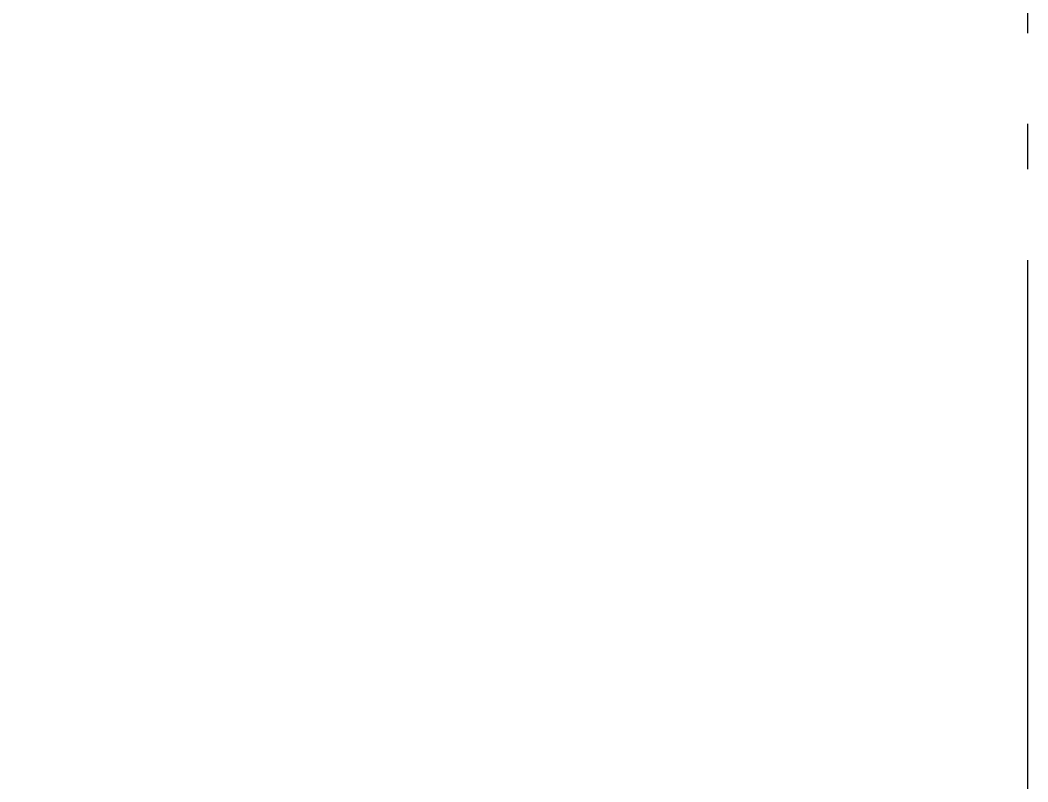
# Model space of a CAD drawing. Header units: millimetres. Extents: x 0 to 594, y 0 to 420.
# Drawn here: x 94.57 to 116.75, y 321.69 to 338.47 of the extents above; entities that cross this region are included whole.
import ezdxf

# ---------------------------------------------------------------- set-up
doc = ezdxf.new("R2010")
doc.units = ezdxf.units.MM
doc.linetypes.add('IRAM-F-TRAZO-PUNTO', pattern=[20, 15, -2, 1, -2])
doc.layers.add('03-EJE', color=1, linetype='IRAM-F-TRAZO-PUNTO', lineweight=18)
doc.layers.add('04-COTA', color=3, linetype='CONTINUOUS', lineweight=18)
doc.styles.add('ISO3098', font='isocpeur.ttf')
doc.dimstyles.new('FLAMA-IRAM', dxfattribs={"dimtxt": 3.5, "dimasz": 3.5, "dimexe": 2, "dimexo": 1.5, "dimgap": 1, "dimtad": 1, "dimdec": 1, "dimtxsty": 'ISO3098', "dimblk": 'IRAM_FLECHA', "dimblk1": 'IRAM_FLECHA', "dimblk2": 'IRAM_FLECHA', "dimcen": 2.5, "dimclrd": 3, "dimclre": 3, "dimclrt": 3, "dimazin": 3, "dimtfac": 1, "dimtmove": 0, "dimatfit": 3, "dimlwd": 18, "dimlwe": 18})

# ---------------------------------------------------------------- blocks, each defined once
blk = doc.blocks.new('IRAM_FLECHA')
blk.add_solid([(0, 0), (-1, 0.125), (-1, -0.125)])

msp = doc.modelspace()

# ---------------------------------------------------------------- linework, layer by layer
at = {"layer": '03-EJE'}
msp.add_line((116.75, 138.182), (116.75, 351.818), dxfattribs=at)

# ---------------------------------------------------------------- dimensions: what is measured, and where the dimension line sits
at = {"layer": '04-COTA'}
for base, p1, text in [((59.75, 138.982), (77.75, 138.982), '<>±2'), ((68.75, 318.582), (77.75, 318.582), '<>±0,5')]:
    msp.add_linear_dim(base=base, p1=p1, p2=(107.95, 351.018), angle=90, text=text, dimstyle='FLAMA-IRAM', override={"dimlfac": 5}, dxfattribs=at).render()

doc.saveas('drawing.dxf')
